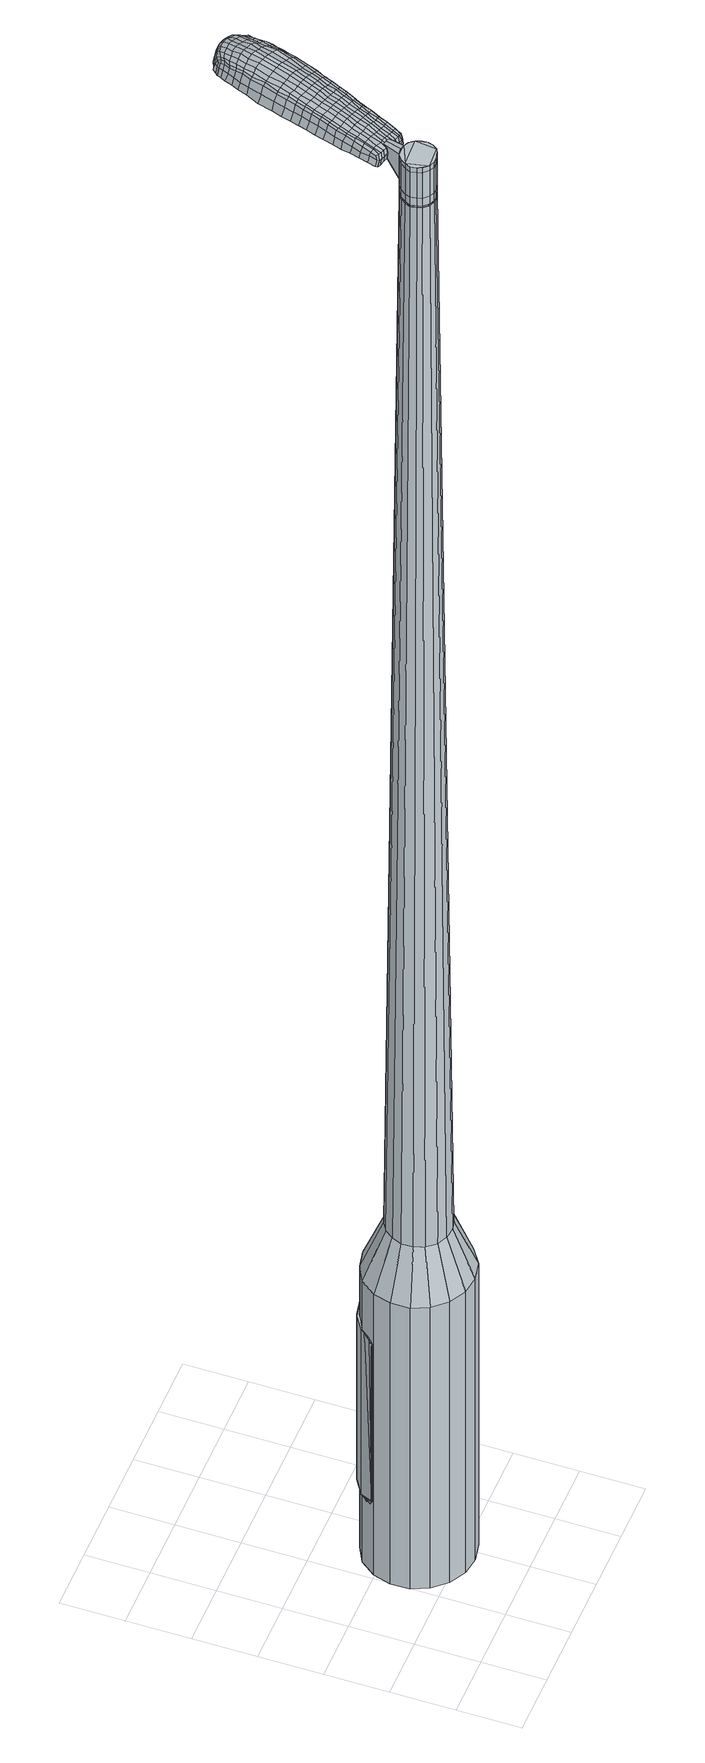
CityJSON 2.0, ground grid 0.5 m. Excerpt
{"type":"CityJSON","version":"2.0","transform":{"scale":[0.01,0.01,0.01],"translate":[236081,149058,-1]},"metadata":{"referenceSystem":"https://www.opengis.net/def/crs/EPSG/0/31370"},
"CityObjects":{
"object1":{"type":"GenericCityObject","attributes":{"cluster":39,"mean_distance_to_centroid":0.226,"new_centroid_x":236081.93,"new_centroid_y":149058.79,"mean_distance_to_camera":9.32,"H1":5.25,"H2":5.63,"Z_final":116.03,"cluster2":-1,"proj_x":236087.54,"proj_y":149060.6,"id_line":90867,"bearing_l":162.09,"distance":5.9,"orientation":"right","G_obj":72.09},"geometry":[{"type":"MultiSurface","lod":"2","boundaries":[[[0,1,2,3]],[[1,4,5,2]],[[4,6,7,5]],[[6,8,9,7]],[[8,10,11,9]],[[10,12,13,11]],[[12,14,15,13]],[[14,16,17,15]],[[16,18,19,17]],[[18,20,21,19]],[[20,22,23,21]],[[22,24,25,23]],[[24,26,27,25]],[[26,28,29,27]],[[28,30,31,29]],[[30,32,33,31]],[[32,34,35,33]],[[34,0,3,35]],[[36,37,38,39]],[[38,40,41,42]],[[41,43,42]],[[42,44,45,46]],[[45,47,46]],[[46,48,49,50]],[[49,51,50]],[[42,46,50,38]],[[50,52,39,38]],[[53,36,39]],[[2,5,7,35]],[[7,9,11,15]],[[11,13,15]],[[15,17,19,23]],[[19,21,23]],[[23,25,27,31]],[[27,29,31]],[[15,23,31,7]],[[31,33,35,7]],[[3,2,35]],[[1,0,54,55]],[[0,34,56,54]],[[34,32,57,56]],[[32,30,58,57]],[[30,28,59,58]],[[28,26,60,59]],[[26,24,61,60]],[[24,22,62,61]],[[22,20,63,62]],[[20,18,64,63]],[[18,16,65,64]],[[16,14,66,65]],[[14,12,67,66]],[[12,10,68,67]],[[10,8,69,68]],[[8,6,70,69]],[[6,4,71,70]],[[4,1,55,71]],[[55,54,72,73]],[[54,56,74,72]],[[56,57,75,74]],[[57,58,76,75]],[[58,59,77,76]],[[59,60,78,77]],[[60,61,79,78]],[[61,62,80,79]],[[62,63,81,80]],[[63,64,82,81]],[[64,65,83,82]],[[65,66,84,83]],[[66,67,85,84]],[[67,68,86,85]],[[68,69,87,86]],[[69,70,88,87]],[[70,71,89,88]],[[71,55,73,89]],[[90,91,92,93]],[[94,95,91,90]],[[96,97,95,94]],[[76,98,97,96]],[[77,99,98,76]],[[100,101,99,77]],[[79,102,101,100]],[[103,104,102,79]],[[105,106,104,103]],[[107,108,106,105]],[[83,109,108,107]],[[84,110,109,83]],[[111,112,110,84]],[[113,114,112,111]],[[87,115,114,113]],[[116,117,115,87]],[[89,118,117,116]],[[93,92,118,89]],[[119,120,121,122]],[[123,119,122,124]],[[125,123,124,126]],[[127,125,126,128]],[[129,127,128,130]],[[131,129,130,132]],[[133,131,132,134]],[[135,133,134,136]],[[137,135,136,138]],[[139,137,138,140]],[[141,139,140,142]],[[143,141,142,144]],[[145,143,144,146]],[[147,145,146,148]],[[149,147,148,150]],[[151,149,150,152]],[[73,72,90,93]],[[72,74,94,90]],[[74,75,96,94]],[[75,76,96]],[[78,100,77]],[[78,79,100]],[[80,103,79]],[[80,81,105,103]],[[81,82,107,105]],[[82,83,107]],[[85,111,84]],[[85,86,113,111]],[[86,87,113]],[[88,116,87]],[[88,89,116]],[[73,93,89]],[[153,154,92,91]],[[154,118,92]],[[155,117,118]],[[155,115,117]],[[156,114,115]],[[156,157,112,114]],[[157,110,112]],[[158,108,109]],[[158,159,106,108]],[[159,160,104,106]],[[160,102,104]],[[161,101,102]],[[161,99,101]],[[162,97,98]],[[162,163,95,97]],[[163,153,91,95]],[[39,52,151,164]],[[154,153,165,152]],[[53,39,164,120]],[[153,163,121,165]],[[36,53,120,119]],[[163,162,122,121]],[[37,36,119,123]],[[162,98,124,122]],[[38,37,123,125]],[[98,99,126,124]],[[40,38,125,127]],[[99,161,128,126]],[[41,40,127,129]],[[161,102,130,128]],[[43,41,129,131]],[[102,160,132,130]],[[42,43,131,133]],[[160,159,134,132]],[[44,42,133,135]],[[159,158,136,134]],[[45,44,135,137]],[[158,109,138,136]],[[47,45,137,139]],[[109,110,140,138]],[[46,47,139,141]],[[110,157,142,140]],[[48,46,141,143]],[[157,156,144,142]],[[49,48,143,145]],[[156,115,146,144]],[[51,49,145,147]],[[115,155,148,146]],[[50,51,147,149]],[[155,118,150,148]],[[52,50,149,151]],[[118,154,152,150]],[[151,152,166,167]],[[152,165,168,166]],[[165,121,169,168]],[[121,120,170,169]],[[120,164,171,170]],[[164,151,167,171]],[[172,173,174,175]],[[176,172,175,177]],[[172,176,178,179]],[[173,172,179,180]],[[181,182,183,184]],[[185,181,184,186]],[[181,185,187,188]],[[182,181,188,189]],[[190,191,192,193]],[[194,190,193,195]],[[190,194,196,197]],[[191,190,197,198]],[[199,200,201,202]],[[203,199,202,204]],[[199,203,205,206]],[[200,199,206,207]],[[208,209,210,211]],[[212,208,211,213]],[[208,212,214,215]],[[209,208,215,216]],[[217,218,219,220]],[[221,217,220,222]],[[217,221,223,224]],[[218,217,224,225]],[[226,227,228,229]],[[218,226,229,219]],[[226,218,225,230]],[[227,226,230,231]],[[232,233,234,235]],[[227,232,235,228]],[[232,227,231,236]],[[233,232,236,237]],[[238,176,177,239]],[[233,238,239,234]],[[238,233,237,240]],[[176,238,240,178]],[[241,242,243,244]],[[245,241,244,246]],[[241,245,247,248]],[[242,241,248,249]],[[250,251,252,253]],[[242,250,253,243]],[[250,242,249,254]],[[251,250,254,255]],[[256,257,258,259]],[[251,256,259,252]],[[256,251,255,260]],[[257,256,260,261]],[[262,263,264,265]],[[257,262,265,258]],[[262,257,261,266]],[[263,262,266,267]],[[268,173,180,269]],[[263,268,269,264]],[[268,263,267,270]],[[173,268,270,174]],[[271,272,273,274]],[[275,271,274,276]],[[271,275,277,278]],[[272,271,278,279]],[[280,281,282,283]],[[272,280,283,273]],[[280,272,279,284]],[[281,280,284,285]],[[286,287,288,289]],[[281,286,289,282]],[[286,281,285,290]],[[287,286,290,291]],[[292,185,186,293]],[[287,292,293,288]],[[292,287,291,294]],[[185,292,294,187]],[[295,296,297,298]],[[299,295,298,300]],[[295,299,301,302]],[[296,295,302,303]],[[304,305,306,307]],[[296,304,307,297]],[[304,296,303,308]],[[305,304,308,309]],[[310,311,312,313]],[[305,310,313,306]],[[310,305,309,314]],[[311,310,314,315]],[[316,317,318,319]],[[311,316,319,312]],[[316,311,315,320]],[[317,316,320,321]],[[322,182,189,323]],[[317,322,323,318]],[[322,317,321,324]],[[182,322,324,183]],[[325,211,210,326]],[[327,325,326,328]],[[325,327,329,330]],[[211,325,330,213]],[[331,327,328,332]],[[333,331,332,334]],[[331,333,335,336]],[[327,331,336,329]],[[337,333,334,338]],[[339,337,338,340]],[[337,339,341,342]],[[333,337,342,335]],[[343,339,340,344]],[[345,343,344,346]],[[343,345,347,348]],[[339,343,348,341]],[[349,345,346,350]],[[200,349,350,201]],[[349,200,207,351]],[[345,349,351,347]],[[352,353,198,197]],[[354,352,197,196]],[[352,354,355,356]],[[353,352,356,357]],[[358,359,357,356]],[[360,358,356,355]],[[358,360,361,362]],[[359,358,362,363]],[[364,365,363,362]],[[366,364,362,361]],[[364,366,367,368]],[[365,364,368,369]],[[370,371,369,368]],[[372,370,368,367]],[[370,372,205,203]],[[371,370,203,204]],[[373,374,375,376]],[[275,373,376,277]],[[373,275,276,377]],[[374,373,377,378]],[[379,194,195,380]],[[374,379,380,375]],[[379,374,378,381]],[[194,379,381,196]],[[382,383,384,385]],[[221,382,385,223]],[[382,221,222,386]],[[383,382,386,387]],[[388,389,390,391]],[[383,388,391,384]],[[388,383,387,392]],[[389,388,392,393]],[[394,191,198,395]],[[389,394,395,390]],[[394,389,393,396]],[[191,394,396,192]],[[397,398,399,400]],[[179,397,400,180]],[[397,179,178,401]],[[398,397,401,402]],[[403,404,405,406]],[[398,403,406,399]],[[403,398,402,407]],[[404,403,407,408]],[[409,202,201,410]],[[404,409,410,405]],[[409,404,408,411]],[[202,409,411,204]],[[412,413,414,415]],[[184,412,415,186]],[[412,184,183,416]],[[413,412,416,417]],[[418,206,205,419]],[[413,418,419,414]],[[418,413,417,420]],[[206,418,420,207]],[[421,422,423,424]],[[299,421,424,301]],[[421,299,300,425]],[[422,421,425,426]],[[427,212,213,428]],[[422,427,428,423]],[[427,422,426,429]],[[212,427,429,214]],[[430,431,432,433]],[[245,430,433,247]],[[430,245,246,434]],[[431,430,434,435]],[[436,437,438,439]],[[431,436,439,432]],[[436,431,435,440]],[[437,436,440,441]],[[442,209,216,443]],[[437,442,443,438]],[[442,437,441,444]],[[209,442,444,210]],[[445,446,435,434]],[[244,445,434,246]],[[445,244,243,447]],[[446,445,447,448]],[[449,450,441,440]],[[446,449,440,435]],[[449,446,448,451]],[[450,449,451,452]],[[453,326,210,444]],[[450,453,444,441]],[[453,450,452,454]],[[326,453,454,328]],[[455,456,457,458]],[[302,455,458,303]],[[455,302,301,424]],[[456,455,424,423]],[[459,330,329,460]],[[456,459,460,457]],[[459,456,423,428]],[[330,459,428,213]],[[461,462,448,447]],[[253,461,447,243]],[[461,253,252,463]],[[462,461,463,464]],[[465,466,452,451]],[[462,465,451,448]],[[465,462,464,467]],[[466,465,467,468]],[[469,332,328,454]],[[466,469,454,452]],[[469,466,468,470]],[[332,469,470,334]],[[471,472,473,474]],[[308,471,474,309]],[[471,308,303,458]],[[472,471,458,457]],[[475,336,335,476]],[[472,475,476,473]],[[475,472,457,460]],[[336,475,460,329]],[[477,478,464,463]],[[259,477,463,252]],[[477,259,258,479]],[[478,477,479,480]],[[481,482,468,467]],[[478,481,467,464]],[[481,478,480,483]],[[482,481,483,484]],[[485,338,334,470]],[[482,485,470,468]],[[485,482,484,486]],[[338,485,486,340]],[[487,488,489,490]],[[314,487,490,315]],[[487,314,309,474]],[[488,487,474,473]],[[491,342,341,492]],[[488,491,492,489]],[[491,488,473,476]],[[342,491,476,335]],[[493,494,480,479]],[[265,493,479,258]],[[493,265,264,495]],[[494,493,495,496]],[[497,498,484,483]],[[494,497,483,480]],[[497,494,496,499]],[[498,497,499,500]],[[501,344,340,486]],[[498,501,486,484]],[[501,498,500,502]],[[344,501,502,346]],[[503,504,505,506]],[[320,503,506,321]],[[503,320,315,490]],[[504,503,490,489]],[[507,348,347,508]],[[504,507,508,505]],[[507,504,489,492]],[[348,507,492,341]],[[509,510,496,495]],[[269,509,495,264]],[[509,269,180,400]],[[510,509,400,399]],[[511,512,500,499]],[[510,511,499,496]],[[511,510,399,406]],[[512,511,406,405]],[[513,350,346,502]],[[512,513,502,500]],[[513,512,405,410]],[[350,513,410,201]],[[514,515,417,416]],[[324,514,416,183]],[[514,324,321,506]],[[515,514,506,505]],[[516,351,207,420]],[[515,516,420,417]],[[516,515,505,508]],[[351,516,508,347]],[[517,518,378,377]],[[274,517,377,276]],[[517,274,273,519]],[[518,517,519,520]],[[521,354,196,381]],[[518,521,381,378]],[[521,518,520,522]],[[354,521,522,355]],[[523,524,525,526]],[[224,523,526,225]],[[523,224,223,385]],[[524,523,385,384]],[[527,528,529,530]],[[524,527,530,525]],[[527,524,384,391]],[[528,527,391,390]],[[531,353,357,532]],[[528,531,532,529]],[[531,528,390,395]],[[353,531,395,198]],[[533,534,520,519]],[[283,533,519,273]],[[533,283,282,535]],[[534,533,535,536]],[[537,360,355,522]],[[534,537,522,520]],[[537,534,536,538]],[[360,537,538,361]],[[539,540,541,542]],[[230,539,542,231]],[[539,230,225,526]],[[540,539,526,525]],[[543,544,545,546]],[[540,543,546,541]],[[543,540,525,530]],[[544,543,530,529]],[[547,359,363,548]],[[544,547,548,545]],[[547,544,529,532]],[[359,547,532,357]],[[549,550,536,535]],[[289,549,535,282]],[[549,289,288,551]],[[550,549,551,552]],[[553,366,361,538]],[[550,553,538,536]],[[553,550,552,554]],[[366,553,554,367]],[[555,556,557,558]],[[236,555,558,237]],[[555,236,231,542]],[[556,555,542,541]],[[559,560,561,562]],[[556,559,562,557]],[[559,556,541,546]],[[560,559,546,545]],[[563,365,369,564]],[[560,563,564,561]],[[563,560,545,548]],[[365,563,548,363]],[[565,566,552,551]],[[293,565,551,288]],[[565,293,186,415]],[[566,565,415,414]],[[567,372,367,554]],[[566,567,554,552]],[[567,566,414,419]],[[372,567,419,205]],[[568,569,402,401]],[[240,568,401,178]],[[568,240,237,558]],[[569,568,558,557]],[[570,571,408,407]],[[569,570,407,402]],[[570,569,557,562]],[[571,570,562,561]],[[572,371,204,411]],[[571,572,411,408]],[[572,571,561,564]],[[371,572,564,369]],[[573,574,575,576]],[[576,575,577,578]],[[579,577,575,580]],[[580,575,574,581]],[[582,583,584,585]],[[585,584,586,587]],[[588,586,584,589]],[[589,584,583,590]],[[591,592,593,594]],[[594,593,595,596]],[[597,595,593,598]],[[598,593,592,599]],[[600,601,602,603]],[[603,602,604,605]],[[606,604,602,607]],[[607,602,601,608]],[[609,610,611,612]],[[612,611,613,614]],[[615,613,611,616]],[[616,611,610,617]],[[618,619,620,621]],[[621,620,622,623]],[[624,622,620,625]],[[625,620,619,626]],[[627,628,629,630]],[[630,629,619,618]],[[626,619,629,631]],[[631,629,628,632]],[[633,634,635,636]],[[636,635,628,627]],[[632,628,635,637]],[[637,635,634,638]],[[578,577,639,640]],[[640,639,634,633]],[[638,634,639,641]],[[641,639,577,579]],[[642,643,644,645]],[[645,644,646,647]],[[648,646,644,649]],[[649,644,643,650]],[[651,652,653,654]],[[654,653,643,642]],[[650,643,653,655]],[[655,653,652,656]],[[657,658,659,660]],[[660,659,652,651]],[[656,652,659,661]],[[661,659,658,662]],[[663,664,665,666]],[[666,665,658,657]],[[662,658,665,667]],[[667,665,664,668]],[[581,574,669,670]],[[670,669,664,663]],[[668,664,669,671]],[[671,669,574,573]],[[672,673,674,675]],[[675,674,676,677]],[[678,676,674,679]],[[679,674,673,680]],[[681,682,683,684]],[[684,683,673,672]],[[680,673,683,685]],[[685,683,682,686]],[[687,688,689,690]],[[690,689,682,681]],[[686,682,689,691]],[[691,689,688,692]],[[587,586,693,694]],[[694,693,688,687]],[[692,688,693,695]],[[695,693,586,588]],[[696,697,698,699]],[[699,698,700,701]],[[702,700,698,703]],[[703,698,697,704]],[[705,706,707,708]],[[708,707,697,696]],[[704,697,707,709]],[[709,707,706,710]],[[711,712,713,714]],[[714,713,706,705]],[[710,706,713,715]],[[715,713,712,716]],[[717,718,719,720]],[[720,719,712,711]],[[716,712,719,721]],[[721,719,718,722]],[[590,583,723,724]],[[724,723,718,717]],[[722,718,723,725]],[[725,723,583,582]],[[609,612,726,727]],[[727,726,728,729]],[[730,728,726,731]],[[731,726,612,614]],[[729,728,732,733]],[[733,732,734,735]],[[736,734,732,737]],[[737,732,728,730]],[[735,734,738,739]],[[739,738,740,741]],[[742,740,738,743]],[[743,738,734,736]],[[741,740,744,745]],[[745,744,746,747]],[[748,746,744,749]],[[749,744,740,742]],[[747,746,750,751]],[[751,750,601,600]],[[608,601,750,752]],[[752,750,746,748]],[[599,753,754,598]],[[598,754,755,597]],[[756,755,754,757]],[[757,754,753,758]],[[758,759,760,757]],[[757,760,761,756]],[[762,761,760,763]],[[763,760,759,764]],[[764,765,766,763]],[[763,766,767,762]],[[768,767,766,769]],[[769,766,765,770]],[[770,771,772,769]],[[769,772,773,768]],[[606,773,772,604]],[[604,772,771,605]],[[774,775,776,777]],[[777,776,676,678]],[[677,676,776,778]],[[778,776,775,779]],[[596,595,780,781]],[[781,780,775,774]],[[779,775,780,782]],[[782,780,595,597]],[[783,784,785,786]],[[786,785,622,624]],[[623,622,785,787]],[[787,785,784,788]],[[789,790,791,792]],[[792,791,784,783]],[[788,784,791,793]],[[793,791,790,794]],[[599,592,795,796]],[[796,795,790,789]],[[794,790,795,797]],[[797,795,592,591]],[[798,799,800,801]],[[801,800,580,581]],[[579,580,800,802]],[[802,800,799,803]],[[804,805,806,807]],[[807,806,799,798]],[[803,799,806,808]],[[808,806,805,809]],[[600,603,810,811]],[[811,810,805,804]],[[809,805,810,812]],[[812,810,603,605]],[[813,814,815,816]],[[816,815,585,587]],[[582,585,815,817]],[[817,815,814,818]],[[606,607,819,820]],[[820,819,814,813]],[[818,814,819,821]],[[821,819,607,608]],[[822,823,824,825]],[[825,824,700,702]],[[701,700,824,826]],[[826,824,823,827]],[[614,613,828,829]],[[829,828,823,822]],[[827,823,828,830]],[[830,828,613,615]],[[831,832,833,834]],[[834,833,646,648]],[[647,646,833,835]],[[835,833,832,836]],[[837,838,839,840]],[[840,839,832,831]],[[836,832,839,841]],[[841,839,838,842]],[[617,610,843,844]],[[844,843,838,837]],[[842,838,843,845]],[[845,843,610,609]],[[836,846,847,835]],[[835,847,645,647]],[[642,645,847,848]],[[848,847,846,849]],[[842,850,851,841]],[[841,851,846,836]],[[849,846,851,852]],[[852,851,850,853]],[[609,727,854,845]],[[845,854,850,842]],[[853,850,854,855]],[[855,854,727,729]],[[856,857,858,859]],[[859,858,703,704]],[[702,703,858,825]],[[825,858,857,822]],[[730,731,860,861]],[[861,860,857,856]],[[822,857,860,829]],[[829,860,731,614]],[[849,862,863,848]],[[848,863,654,642]],[[651,654,863,864]],[[864,863,862,865]],[[853,866,867,852]],[[852,867,862,849]],[[865,862,867,868]],[[868,867,866,869]],[[729,733,870,855]],[[855,870,866,853]],[[869,866,870,871]],[[871,870,733,735]],[[872,873,874,875]],[[875,874,709,710]],[[704,709,874,859]],[[859,874,873,856]],[[736,737,876,877]],[[877,876,873,872]],[[856,873,876,861]],[[861,876,737,730]],[[865,878,864]],[[864,878,660,651]],[[657,660,878,879]],[[879,878,880]],[[869,881,882,868]],[[868,882,878,865]],[[880,878,882,883]],[[883,882,881,884]],[[735,739,885,871]],[[871,885,881,869]],[[884,881,885,886]],[[886,885,739,741]],[[887,888,889,890]],[[890,889,715,716]],[[710,715,889,875]],[[875,889,888,872]],[[742,743,891,892]],[[892,891,888,887]],[[872,888,891,877]],[[877,891,743,736]],[[880,893,894,879]],[[879,894,666,657]],[[663,666,894,895]],[[895,894,893,896]],[[884,897,898,883]],[[883,898,893,880]],[[896,893,898,899]],[[899,898,897,900]],[[741,745,901,886]],[[886,901,897,884]],[[900,897,901,902]],[[902,901,745,747]],[[903,904,905,906]],[[906,905,721,722]],[[716,721,905,890]],[[890,905,904,887]],[[748,749,907,908]],[[908,907,904,903]],[[887,904,907,892]],[[892,907,749,742]],[[896,909,910,895]],[[895,910,670,663]],[[581,670,910,801]],[[801,910,909,798]],[[900,911,912,899]],[[899,912,909,896]],[[798,909,912,807]],[[807,912,911,804]],[[747,751,913,902]],[[902,913,911,900]],[[804,911,913,811]],[[811,913,751,600]],[[818,914,915,817]],[[817,915,725,582]],[[722,725,915,906]],[[906,915,914,903]],[[608,752,916,821]],[[821,916,914,818]],[[903,914,916,908]],[[908,916,752,748]],[[779,917,918,778]],[[778,918,675,677]],[[672,675,918,919]],[[919,918,917,920]],[[597,755,921,782]],[[782,921,917,779]],[[920,917,921,922]],[[922,921,755,756]],[[923,924,925,926]],[[926,925,625,626]],[[624,625,925,786]],[[786,925,924,783]],[[927,928,929,930]],[[930,929,924,923]],[[783,924,929,792]],[[792,929,928,789]],[[758,753,931,932]],[[932,931,928,927]],[[789,928,931,796]],[[796,931,753,599]],[[920,933,934,919]],[[919,934,684,672]],[[681,684,934,935]],[[935,934,933,936]],[[756,761,937,922]],[[922,937,933,920]],[[936,933,937,938]],[[938,937,761,762]],[[939,940,941,942]],[[942,941,631,632]],[[626,631,941,926]],[[926,941,940,923]],[[943,944,945,946]],[[946,945,940,939]],[[923,940,945,930]],[[930,945,944,927]],[[764,759,947,948]],[[948,947,944,943]],[[927,944,947,932]],[[932,947,759,758]],[[936,949,950,935]],[[935,950,690,681]],[[687,690,950,951]],[[951,950,949,952]],[[762,767,953,938]],[[938,953,949,936]],[[952,949,953,954]],[[954,953,767,768]],[[955,956,957,958]],[[958,957,637,638]],[[632,637,957,942]],[[942,957,956,939]],[[959,960,961,962]],[[962,961,956,955]],[[939,956,961,946]],[[946,961,960,943]],[[770,765,963,964]],[[964,963,960,959]],[[943,960,963,948]],[[948,963,765,764]],[[952,965,966,951]],[[951,966,694,687]],[[587,694,966,816]],[[816,966,965,813]],[[768,773,967,954]],[[954,967,965,952]],[[813,965,967,820]],[[820,967,773,606]],[[803,968,969,802]],[[802,969,641,579]],[[638,641,969,958]],[[958,969,968,955]],[[809,970,971,808]],[[808,971,968,803]],[[955,968,971,962]],[[962,971,970,959]],[[605,771,972,812]],[[812,972,970,809]],[[959,970,972,964]],[[964,972,771,770]],[[573,576,175,174]],[[576,578,177,175]],[[588,589,188,187]],[[589,590,189,188]],[[591,594,193,192]],[[594,596,195,193]],[[615,616,215,214]],[[616,617,216,215]],[[618,621,220,219]],[[621,623,222,220]],[[627,630,229,228]],[[630,618,219,229]],[[633,636,235,234]],[[636,627,228,235]],[[578,640,239,177]],[[640,633,234,239]],[[648,649,248,247]],[[649,650,249,248]],[[650,655,254,249]],[[655,656,255,254]],[[656,661,260,255]],[[661,662,261,260]],[[662,667,266,261]],[[667,668,267,266]],[[668,671,270,267]],[[671,573,174,270]],[[678,679,278,277]],[[679,680,279,278]],[[680,685,284,279]],[[685,686,285,284]],[[686,691,290,285]],[[691,692,291,290]],[[692,695,294,291]],[[695,588,187,294]],[[696,699,298,297]],[[699,701,300,298]],[[705,708,307,306]],[[708,696,297,307]],[[711,714,313,312]],[[714,705,306,313]],[[717,720,319,318]],[[720,711,312,319]],[[590,724,323,189]],[[724,717,318,323]],[[774,777,376,375]],[[777,678,277,376]],[[596,781,380,195]],[[781,774,375,380]],[[623,787,386,222]],[[787,788,387,386]],[[788,793,392,387]],[[793,794,393,392]],[[794,797,396,393]],[[797,591,192,396]],[[701,826,425,300]],[[826,827,426,425]],[[827,830,429,426]],[[830,615,214,429]],[[831,834,433,432]],[[834,648,247,433]],[[837,840,439,438]],[[840,831,432,439]],[[617,844,443,216]],[[844,837,438,443]],[[973,974,975,976]],[[977,978,976,975]],[[979,980,981,982]],[[983,984,985,986]],[[974,987,988,975]],[[989,977,975,988]],[[990,979,982,991]],[[992,993,984,983]],[[987,994,995,988]],[[995,996,989,988]],[[997,990,991,998]],[[999,993,992,1000]],[[994,1001,1002,995]],[[1002,1003,996,995]],[[1004,997,998,1005]],[[1006,999,1000,1007]],[[1008,1009,1010,1011]],[[1012,1013,1009,1008]],[[1012,1014,1015,1013]],[[1014,1016,1017,1015]],[[1018,1019,1020,1021]],[[1022,1023,1019,1018]],[[1024,1025,1023,1022]],[[1026,1027,1025,1024]],[[1021,1010,1009,1018]],[[1018,1009,1013,1022]],[[1013,1015,1024,1022]],[[1015,1017,1026,1024]],[[982,981,978,977]],[[991,982,977,989]],[[996,998,991,989]],[[1003,1005,998,996]],[[983,986,980,979]],[[992,983,979,990]],[[1000,992,990,997]],[[1007,1000,997,1004]],[[984,1008,1011,985]],[[993,1012,1008,984]],[[1014,1012,993,999]],[[1016,1014,999,1006]],[[1028,1029,1030,1031]],[[1030,1032,1033,1034]],[[1030,1034,1035,1036]],[[1030,1036,1031]],[[1037,1028,1031,1038]],[[1039,1038,1031,1040]],[[1041,1040,1031]],[[1042,1030,1029,1043]],[[1044,1042,1043,1045]],[[1046,1044,1045,1047]],[[1048,1046,1047,1049]],[[1050,1048,1049,1051]],[[1051,1052,1053,1054]],[[1051,1054,1055,1056]],[[1051,1056,1057,1058]],[[1057,1059,1060,1061]],[[1057,1061,1062,1063]],[[1057,1063,1058]],[[1051,1058,1050]],[[1064,1065,1029,1028]],[[1066,1067,1032,1030]],[[1068,1069,1041,1031]],[[1065,1070,1043,1029]],[[1071,1066,1030,1042]],[[1070,1072,1045,1043]],[[1073,1071,1042,1044]],[[1072,1074,1047,1045]],[[1075,1073,1044,1046]],[[1074,1076,1049,1047]],[[1077,1075,1046,1048]],[[1076,1078,1051,1049]],[[1079,1077,1048,1050]],[[1078,1080,1052,1051]],[[1081,1082,1059,1057]],[[1083,1079,1050,1058]],[[1053,1052,1080,1084]],[[1054,1053,1084,1085]],[[1055,1054,1085,1086]],[[1056,1055,1086,1087]],[[1057,1056,1087,1081]],[[1088,1064,1028,1037]],[[1089,1088,1037,1038]],[[1090,1089,1038,1039]],[[1091,1090,1039,1040]],[[1069,1091,1040,1041]],[[1033,1032,1067,1092]],[[1060,1059,1082,1093]],[[1034,1033,1092,1094]],[[1035,1034,1094,1095]],[[1036,1035,1095,1096]],[[1031,1036,1096,1068]],[[1061,1060,1093,1097]],[[1062,1061,1097,1098]],[[1063,1062,1098,1099]],[[1058,1063,1099,1083]]]}]}
},
"vertices":[
[105,121,384],[118,115,384],[118,115,96],[105,121,96],[128,104,384],[128,104,96],[133,90,384],[133,90,96],[134,75,384],[134,75,96],[129,61,384],[129,61,96],[120,50,384],[120,50,96],[108,42,384],[108,42,96],[93,39,384],[93,39,96],[79,41,384],[79,41,96],[66,48,384],[66,48,96],[56,59,384],[56,59,96],[50,72,384],[50,72,96],[50,87,384],[50,87,96],[54,101,384],[54,101,96],[63,113,384],[63,113,96],[76,120,384],[76,120,96],[90,123,384],[90,123,96],[87,94,1524],[83,91,1524],[80,87,1524],[96,94,1524],[78,83,1524],[79,78,1524],[84,70,1524],[80,74,1524],[88,68,1524],[92,68,1524],[101,71,1524],[97,69,1524],[104,75,1524],[105,79,1524],[103,88,1524],[105,84,1524],[100,92,1524],[91,95,1524],[100,105,429],[107,101,429],[91,106,429],[82,104,429],[75,100,429],[70,93,429],[67,85,429],[67,76,429],[70,68,429],[76,61,429],[84,57,429],[93,56,429],[101,58,429],[109,62,429],[114,69,429],[117,78,429],[116,86,429],[113,94,429],[96,94,1483],[100,92,1483],[91,95,1483],[87,94,1483],[83,91,1483],[80,87,1483],[78,83,1483],[79,78,1483],[80,74,1483],[84,70,1483],[88,68,1483],[92,68,1483],[97,69,1483],[101,71,1483],[104,75,1483],[105,79,1483],[105,84,1483],[103,88,1483],[96,93,1483],[96,93,1485],[100,91,1485],[100,91,1483],[91,94,1483],[91,94,1485],[87,93,1483],[87,93,1485],[83,91,1485],[80,87,1485],[79,83,1483],[79,83,1485],[79,78,1485],[81,74,1483],[81,74,1485],[84,71,1483],[84,71,1485],[88,69,1483],[88,69,1485],[92,68,1485],[97,69,1485],[100,72,1483],[100,72,1485],[103,75,1483],[103,75,1485],[105,79,1485],[104,84,1483],[104,84,1485],[103,88,1485],[87,94,1519],[91,95,1519],[91,95,1493],[87,94,1493],[83,91,1519],[83,91,1493],[80,87,1519],[80,87,1493],[78,83,1519],[78,83,1493],[79,78,1519],[79,78,1493],[80,74,1519],[80,74,1493],[84,70,1519],[84,70,1493],[88,68,1519],[88,68,1493],[92,68,1519],[92,68,1493],[97,69,1519],[97,69,1493],[101,71,1519],[101,71,1493],[104,75,1519],[104,75,1493],[105,79,1519],[105,79,1493],[105,84,1519],[105,84,1493],[103,88,1519],[103,88,1493],[100,92,1519],[100,92,1493],[96,94,1485],[100,92,1485],[105,84,1485],[104,75,1485],[101,71,1485],[88,68,1485],[84,70,1485],[80,74,1485],[78,83,1485],[87,94,1485],[91,95,1485],[96,94,1519],[96,94,1493],[105,111,1513],[105,111,1518],[102,112,1513],[99,113,1513],[99,113,1518],[102,112,1518],[143,176,1519],[141,170,1518],[142,170,1509],[145,177,1510],[146,184,1519],[148,185,1510],[144,184,1526],[141,176,1525],[139,169,1525],[106,188,1519],[105,181,1518],[106,180,1525],[108,187,1525],[109,197,1519],[110,195,1526],[108,198,1510],[105,190,1510],[104,183,1509],[146,253,1519],[149,251,1519],[150,252,1513],[146,254,1513],[142,253,1519],[142,254,1513],[141,251,1524],[145,251,1524],[149,250,1524],[123,182,1530],[121,175,1529],[124,174,1529],[126,181,1530],[126,191,1531],[129,190,1531],[122,192,1530],[119,183,1530],[117,176,1529],[98,105,1512],[101,104,1512],[101,106,1517],[99,106,1517],[96,106,1512],[96,107,1517],[96,107,1506],[99,106,1506],[101,105,1506],[160,233,1519],[159,230,1519],[161,230,1512],[162,233,1512],[160,235,1518],[162,236,1512],[159,235,1522],[159,233,1523],[158,230,1524],[158,225,1519],[157,219,1519],[159,220,1512],[160,226,1512],[157,225,1524],[156,219,1525],[156,214,1519],[153,206,1519],[155,207,1511],[157,214,1511],[154,214,1526],[152,206,1526],[150,195,1519],[152,196,1510],[148,195,1526],[116,107,1513],[119,114,1513],[118,114,1518],[115,107,1517],[114,102,1512],[114,103,1516],[115,103,1506],[118,108,1507],[121,115,1507],[122,121,1514],[125,128,1515],[123,128,1520],[120,121,1519],[123,122,1507],[126,129,1507],[127,135,1515],[130,142,1516],[128,142,1522],[126,135,1521],[129,136,1508],[132,143,1508],[133,149,1517],[135,156,1517],[134,156,1524],[131,149,1523],[135,150,1508],[137,157,1509],[138,163,1518],[136,162,1524],[140,164,1509],[126,245,1519],[125,242,1519],[126,241,1524],[127,244,1523],[128,247,1518],[128,246,1522],[127,248,1512],[125,246,1512],[124,243,1512],[123,237,1519],[121,232,1519],[122,231,1525],[124,236,1524],[122,239,1512],[120,233,1512],[118,226,1519],[116,219,1519],[117,218,1526],[120,225,1526],[118,228,1511],[115,220,1511],[112,208,1519],[114,207,1526],[111,210,1510],[88,117,1513],[89,124,1513],[89,125,1507],[87,118,1507],[87,111,1512],[86,112,1506],[87,112,1516],[88,116,1517],[90,123,1518],[91,131,1514],[93,139,1515],[92,140,1507],[91,133,1507],[92,130,1519],[94,137,1520],[95,146,1515],[97,153,1516],[96,155,1508],[94,147,1508],[96,145,1521],[98,152,1522],[99,160,1517],[101,167,1517],[100,169,1509],[98,162,1508],[100,159,1523],[102,166,1524],[103,174,1518],[102,176,1509],[104,173,1524],[100,112,1519],[103,111,1519],[103,119,1520],[105,118,1520],[100,120,1520],[98,112,1519],[105,126,1522],[108,125,1522],[107,133,1523],[110,132,1523],[104,134,1523],[102,127,1521],[110,140,1524],[112,139,1524],[112,147,1525],[115,146,1525],[109,148,1525],[107,141,1524],[114,154,1526],[117,153,1526],[116,161,1527],[119,160,1527],[113,162,1527],[111,155,1526],[119,168,1528],[122,167,1528],[115,169,1528],[144,248,1527],[148,247,1527],[140,249,1526],[139,244,1527],[143,244,1528],[146,243,1528],[141,238,1529],[144,237,1529],[137,239,1528],[135,232,1530],[139,231,1530],[142,230,1530],[136,224,1531],[140,223,1531],[132,225,1530],[130,216,1531],[134,215,1531],[137,214,1531],[130,203,1531],[133,202,1531],[126,204,1531],[129,249,1518],[132,250,1519],[131,251,1513],[128,250,1513],[129,247,1523],[132,249,1523],[136,252,1519],[136,253,1513],[136,250,1524],[160,238,1518],[159,240,1518],[158,239,1523],[159,237,1523],[161,238,1513],[160,241,1513],[157,244,1519],[155,247,1519],[155,246,1524],[157,242,1523],[158,244,1513],[156,248,1513],[152,250,1519],[152,248,1524],[153,250,1513],[140,176,1528],[138,177,1528],[135,170,1528],[137,169,1527],[143,184,1528],[141,185,1529],[135,178,1529],[132,179,1530],[130,172,1529],[133,171,1528],[138,186,1529],[135,187,1530],[129,180,1530],[127,173,1529],[132,189,1531],[109,186,1528],[111,186,1529],[114,194,1529],[111,195,1528],[107,179,1527],[109,179,1528],[115,184,1529],[118,193,1530],[113,178,1528],[87,109,1512],[89,108,1512],[90,109,1517],[88,110,1517],[86,110,1506],[88,109,1506],[92,107,1512],[93,108,1517],[92,108,1506],[112,101,1512],[111,101,1512],[112,102,1506],[113,101,1506],[112,102,1517],[111,103,1517],[109,102,1512],[106,103,1512],[107,103,1506],[109,103,1506],[109,103,1517],[106,104,1517],[103,104,1512],[104,104,1506],[104,105,1517],[114,107,1519],[112,108,1519],[117,114,1520],[115,115,1520],[110,108,1519],[108,109,1519],[113,115,1520],[110,116,1520],[105,110,1519],[108,117,1520],[90,115,1519],[91,115,1519],[93,122,1520],[92,122,1520],[94,114,1519],[97,121,1520],[119,121,1521],[118,122,1521],[122,128,1522],[120,129,1522],[115,122,1521],[113,123,1521],[118,129,1522],[115,130,1523],[110,124,1522],[113,131,1523],[94,130,1521],[95,129,1521],[97,136,1522],[95,137,1522],[99,128,1521],[101,135,1522],[124,135,1523],[123,136,1523],[127,142,1524],[125,143,1524],[120,136,1523],[118,137,1524],[123,143,1525],[120,144,1525],[115,138,1524],[117,145,1525],[97,144,1523],[99,143,1523],[101,150,1524],[99,151,1524],[103,142,1524],[105,149,1525],[130,149,1525],[128,149,1525],[132,156,1526],[130,156,1526],[125,150,1526],[123,151,1526],[128,157,1527],[125,158,1527],[120,152,1526],[122,159,1527],[101,158,1525],[103,158,1525],[105,165,1526],[103,165,1526],[107,156,1526],[109,163,1527],[135,163,1527],[133,163,1527],[130,164,1527],[127,165,1528],[125,166,1528],[105,172,1527],[107,172,1527],[111,170,1528],[129,245,1525],[131,246,1525],[127,241,1526],[130,243,1526],[135,248,1526],[134,244,1527],[158,235,1525],[157,237,1525],[156,233,1526],[157,231,1525],[156,240,1525],[154,243,1526],[153,239,1527],[155,236,1526],[151,245,1526],[150,241,1527],[125,237,1526],[128,238,1527],[123,231,1527],[126,232,1528],[132,238,1528],[130,232,1529],[156,226,1526],[155,228,1527],[153,222,1528],[155,220,1527],[153,230,1527],[151,233,1528],[149,226,1529],[151,224,1528],[148,235,1528],[146,228,1530],[121,225,1528],[123,225,1529],[118,217,1528],[121,217,1529],[128,225,1529],[125,217,1530],[153,214,1528],[151,216,1528],[149,208,1529],[150,207,1528],[149,218,1529],[146,220,1530],[144,211,1530],[147,209,1530],[143,221,1530],[140,213,1531],[115,206,1529],[117,206,1529],[121,205,1530],[147,195,1528],[145,196,1529],[143,198,1530],[140,199,1530],[136,201,1531],[141,171,1509],[139,170,1518],[141,177,1518],[143,178,1509],[144,185,1519],[146,186,1510],[142,185,1525],[140,176,1525],[137,170,1525],[108,180,1525],[106,181,1518],[108,188,1518],[110,186,1525],[111,196,1519],[112,195,1525],[110,198,1510],[107,189,1509],[105,183,1509],[149,250,1513],[148,249,1519],[145,250,1519],[145,251,1513],[142,251,1519],[142,252,1513],[141,249,1524],[145,249,1524],[148,248,1524],[124,175,1528],[121,176,1528],[123,182,1529],[126,181,1529],[126,191,1529],[129,190,1529],[123,192,1529],[120,183,1529],[118,177,1528],[102,107,1516],[102,107,1512],[99,107,1512],[99,108,1516],[96,108,1512],[97,109,1516],[96,109,1506],[99,108,1506],[102,107,1506],[159,231,1512],[157,230,1519],[158,233,1518],[160,234,1512],[158,235,1518],[160,236,1512],[157,235,1522],[157,233,1523],[156,230,1523],[157,221,1512],[155,220,1519],[156,225,1519],[158,226,1512],[155,225,1524],[154,220,1525],[153,208,1511],[151,207,1519],[154,214,1519],[155,215,1511],[152,214,1525],[150,207,1526],[148,196,1519],[150,197,1510],[146,196,1526],[116,115,1518],[117,115,1513],[115,108,1513],[113,108,1517],[113,104,1512],[112,105,1515],[114,104,1506],[116,109,1506],[119,116,1507],[121,129,1520],[123,129,1514],[120,122,1514],[119,122,1519],[122,123,1507],[124,130,1507],[127,143,1522],[128,143,1516],[126,136,1515],[124,136,1521],[127,137,1508],[130,144,1508],[132,156,1523],[134,157,1517],[131,150,1516],[129,150,1522],[133,151,1508],[135,157,1508],[136,164,1517],[135,163,1524],[138,164,1509],[128,240,1523],[127,241,1519],[128,244,1518],[129,243,1523],[129,245,1518],[130,245,1522],[128,247,1512],[127,245,1512],[126,242,1512],[123,230,1525],[122,231,1519],[125,236,1519],[126,235,1524],[124,238,1512],[121,233,1512],[119,217,1526],[118,218,1519],[120,226,1519],[121,225,1525],[119,227,1511],[117,220,1511],[114,207,1519],[115,206,1526],[113,209,1510],[91,125,1507],[91,124,1513],[90,116,1513],[89,118,1506],[89,111,1512],[88,113,1506],[89,112,1515],[90,116,1517],[92,123,1518],[94,140,1507],[95,138,1514],[93,131,1514],[92,132,1507],[94,130,1519],[96,137,1520],[98,154,1508],[99,153,1516],[97,145,1515],[96,147,1508],[98,144,1521],[100,151,1522],[102,169,1508],[103,167,1517],[101,160,1516],[100,161,1508],[102,159,1522],[104,166,1523],[105,174,1517],[104,176,1509],[106,173,1524],[101,112,1518],[103,112,1518],[103,119,1519],[105,118,1519],[100,120,1519],[98,113,1518],[105,126,1520],[108,125,1520],[108,133,1521],[110,133,1521],[105,134,1521],[102,127,1520],[110,140,1523],[112,140,1523],[112,148,1524],[115,147,1524],[109,149,1524],[107,141,1523],[114,155,1525],[117,154,1525],[117,162,1526],[119,161,1526],[113,163,1526],[111,156,1525],[119,169,1527],[122,168,1527],[116,170,1527],[147,246,1526],[144,247,1526],[140,247,1525],[139,244,1526],[143,243,1526],[146,242,1526],[144,236,1528],[141,237,1528],[137,238,1527],[135,231,1528],[139,230,1529],[142,229,1529],[140,223,1530],[136,224,1530],[133,224,1529],[130,216,1530],[134,215,1530],[137,214,1530],[133,202,1530],[130,203,1530],[126,204,1530],[132,249,1513],[133,248,1518],[130,247,1518],[129,248,1512],[131,245,1523],[133,247,1523],[137,250,1519],[137,251,1513],[137,248,1523],[156,238,1523],[157,239,1518],[158,237,1518],[157,236,1523],[159,237,1512],[158,240,1512],[153,244,1523],[154,245,1519],[156,242,1519],[155,241,1523],[157,243,1513],[154,246,1513],[151,248,1519],[151,246,1524],[152,249,1513],[135,171,1527],[137,177,1527],[139,177,1527],[136,170,1526],[141,185,1527],[140,185,1528],[130,173,1528],[132,179,1528],[135,178,1528],[133,171,1527],[138,187,1528],[135,188,1529],[129,180,1529],[127,174,1528],[132,189,1529],[114,194,1528],[112,186,1527],[110,186,1527],[113,194,1527],[108,179,1526],[110,179,1527],[116,185,1528],[118,193,1528],[114,178,1527],[90,111,1516],[90,111,1512],[88,111,1512],[89,111,1516],[88,112,1506],[89,112,1506],[93,110,1512],[93,110,1516],[93,111,1506],[112,104,1506],[111,103,1512],[112,103,1512],[113,103,1506],[112,104,1516],[111,104,1516],[107,106,1506],[107,105,1512],[109,104,1512],[110,105,1506],[109,105,1516],[107,106,1516],[104,106,1512],[105,107,1506],[104,107,1516],[113,109,1518],[113,108,1518],[116,115,1519],[115,115,1519],[108,110,1518],[110,109,1518],[113,116,1519],[110,117,1519],[106,111,1518],[108,118,1519],[94,122,1519],[92,115,1518],[91,116,1518],[93,123,1519],[95,114,1518],[97,121,1519],[117,122,1520],[118,122,1520],[121,129,1521],[120,129,1521],[113,124,1520],[115,123,1520],[118,130,1521],[115,131,1521],[110,125,1520],[113,132,1521],[98,137,1521],[96,129,1520],[95,130,1520],[97,137,1521],[99,128,1520],[101,136,1521],[123,136,1522],[126,143,1523],[125,143,1523],[118,138,1522],[120,137,1522],[123,144,1523],[120,145,1524],[115,139,1523],[117,146,1524],[102,151,1523],[100,144,1522],[99,144,1522],[101,151,1523],[103,143,1522],[105,150,1523],[128,150,1524],[129,150,1524],[131,157,1525],[130,157,1525],[122,152,1525],[125,151,1524],[128,158,1525],[125,159,1526],[120,153,1525],[122,160,1526],[106,165,1525],[104,158,1524],[103,158,1524],[105,165,1525],[107,157,1524],[110,164,1525],[133,164,1526],[134,163,1526],[127,166,1527],[130,165,1526],[124,167,1527],[108,172,1526],[107,172,1526],[112,171,1526],[132,245,1524],[130,244,1524],[129,240,1525],[130,242,1525],[136,246,1525],[135,243,1525],[155,233,1525],[156,236,1524],[156,234,1524],[156,231,1525],[152,238,1526],[152,242,1525],[154,239,1524],[154,236,1525],[150,244,1525],[149,240,1526],[128,237,1526],[127,236,1526],[124,230,1526],[126,231,1527],[133,237,1526],[130,231,1527],[152,222,1527],[154,228,1526],[154,226,1526],[153,220,1526],[148,226,1528],[150,233,1527],[152,230,1526],[150,224,1527],[147,235,1527],[145,228,1528],[124,225,1527],[122,224,1527],[120,217,1527],[122,217,1528],[128,225,1528],[126,217,1529],[148,208,1528],[150,216,1527],[151,215,1527],[149,207,1527],[143,211,1529],[146,220,1529],[148,218,1528],[146,210,1528],[143,221,1529],[140,213,1530],[118,206,1528],[116,206,1528],[122,205,1529],[144,197,1528],[145,196,1528],[139,200,1529],[142,198,1529],[136,201,1530],[114,104,1508],[107,106,1508],[118,136,1509],[126,134,1509],[126,157,1510],[134,154,1510],[138,194,1512],[147,191,1512],[142,174,1511],[133,177,1511],[144,211,1513],[148,224,1514],[156,221,1514],[153,208,1513],[101,108,1508],[111,139,1509],[117,159,1510],[130,197,1512],[124,180,1511],[135,214,1513],[139,227,1514],[94,110,1508],[103,141,1509],[109,162,1510],[121,200,1512],[115,183,1511],[131,230,1514],[126,217,1513],[88,112,1508],[96,144,1509],[101,165,1510],[112,203,1512],[106,185,1511],[122,232,1514],[117,220,1513],[151,237,1514],[152,242,1514],[158,240,1514],[159,234,1514],[143,240,1514],[145,244,1514],[135,242,1514],[138,246,1514],[127,245,1514],[131,248,1514],[150,247,1515],[148,251,1515],[149,251,1515],[155,246,1515],[146,249,1515],[147,252,1515],[142,250,1515],[146,252,1515],[138,251,1515],[145,252,1515],[61,111,334],[63,114,334],[63,114,165],[54,103,171],[61,111,165],[58,108,165],[57,106,166],[55,104,167],[55,103,169],[58,108,334],[57,106,333],[55,104,332],[55,103,331],[54,103,328],[76,122,165],[76,122,334],[91,125,165],[91,125,334],[105,123,165],[105,123,334],[119,116,165],[119,116,334],[129,105,165],[129,105,334],[131,101,334],[132,97,334],[133,95,333],[134,93,332],[134,92,331],[135,91,328],[131,101,165],[135,91,171],[134,92,169],[134,93,167],[133,95,166],[132,97,165],[63,109,334],[65,112,334],[65,112,165],[63,109,165],[57,101,171],[57,101,328],[77,119,334],[77,119,165],[91,122,334],[91,122,165],[104,120,334],[104,120,165],[117,113,334],[117,113,165],[126,103,334],[126,103,165],[128,100,334],[132,90,328],[132,90,171],[128,100,165],[129,96,334],[130,94,333],[131,92,332],[132,91,331],[61,106,334],[59,104,333],[58,103,332],[57,102,331],[61,106,165],[132,91,169],[59,104,166],[58,103,167],[57,102,169],[131,92,167],[130,94,166],[129,96,165]
]}
